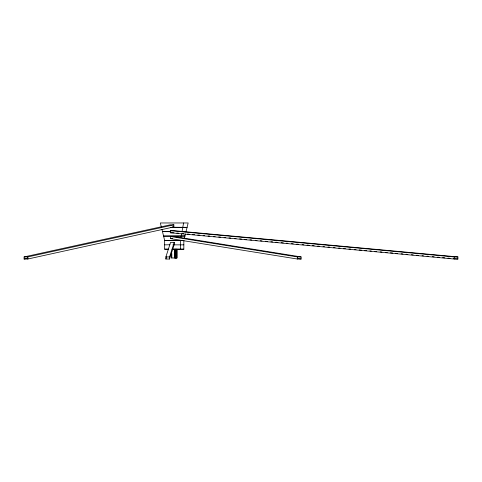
<?xml version="1.0" encoding="UTF-8"?>
<svg xmlns="http://www.w3.org/2000/svg" width="482" height="482" viewBox="0 0 482 482"><rect width="100%" height="100%" fill="white"/><g stroke="black" fill="none" stroke-linecap="round" stroke-linejoin="round"><path stroke-width="0.72" d="M181.021 237.192L181.612 233.909M182.003 231.722L183.576 222.967M184.383 238.289L185.462 233.909M183.997 231.722L185.998 231.722L188.155 222.967L160.343 222.967L161.422 227.347M165.88 256.93L170.574 242.344L174.249 242.344L174.249 244.44L169.556 259.033L165.88 259.033L165.88 256.93L169.556 256.93L174.249 242.344M165.88 259.033L166.645 256.659M172.387 226.938L173.863 226.938L27.781 259.033L24.106 259.033L24.106 256.93L170.188 224.835L173.863 224.835L173.845 226.938M24.106 256.93L27.781 256.93L173.863 224.835M24.106 259.033L28.125 258.147M172.472 227.257L187.076 227.347L170.26 227.347M170.749 231.637L162.5 231.637L170.749 231.722M183.997 231.637L185.998 231.722M170.327 230.673L170.315 232.77L173.99 232.77M170.447 236.505L174.123 236.505L301.099 256.93L301.099 259.033L297.424 259.033L170.447 238.608L170.459 236.505L297.424 256.93L301.099 256.93M170.447 238.608L172.652 238.608M183.841 240.476L164.657 240.476L161.958 229.534M164.657 244.85L169.917 244.766M172.918 244.85L183.841 244.85M164.657 249.14L168.411 249.14M172.17 249.14L183.841 249.14M168.411 249.23L164.657 249.23L164.657 240.385L183.841 240.385L183.841 249.23L172.092 249.23M457.894 256.93L173.99 230.673L170.315 230.673L454.213 256.93L457.894 256.93L457.894 259.033L454.213 259.033L170.315 232.77M176.834 233.035L178.605 233.198M182.154 233.529L183.931 233.692M187.48 234.017L189.251 234.186M192.445 234.481L194.577 234.674M197.771 234.969L199.897 235.168M203.091 235.463L204.513 235.596M208.061 235.921L209.833 236.09M213.381 236.415L215.159 236.578M218.708 236.909L220.479 237.072M224.028 237.403L225.805 237.566M228.998 237.861L230.77 238.024M234.318 238.355L236.096 238.518M239.644 238.843L241.416 239.006M244.615 239.307L246.386 239.47M249.935 239.795L251.712 239.958M255.261 240.289L257.033 240.452M260.226 240.747L262.003 240.91M265.552 241.241L267.323 241.404M270.872 241.735L272.649 241.898M275.843 242.193L277.969 242.392M281.163 242.687L283.296 242.88M286.489 243.175L287.905 243.308M291.453 243.639L293.231 243.802M296.779 244.127L298.551 244.296M302.1 244.621L303.877 244.784M307.07 245.079L309.197 245.278M312.39 245.573L314.168 245.736M317.716 246.067L319.488 246.23M323.036 246.561L324.458 246.688M328.007 247.019L329.784 247.182M333.333 247.513L335.104 247.676M338.653 248.001L340.075 248.134M343.624 248.459L345.395 248.628M348.944 248.953L350.721 249.116M354.27 249.447L356.041 249.61M359.235 249.905L361.367 250.104M364.561 250.399L366.688 250.598M369.881 250.893L371.303 251.02M374.851 251.351L376.623 251.514M380.171 251.845L381.949 252.008M385.498 252.333L387.269 252.502M390.468 252.797L392.595 252.99M395.788 253.285L397.566 253.454M401.114 253.779L402.886 253.942M406.079 254.237L407.856 254.406M411.405 254.731L413.176 254.894M416.725 255.225L418.503 255.388M422.051 255.713L423.467 255.846M427.016 256.177L428.793 256.34M432.342 256.665L434.113 256.834M437.662 257.159L439.439 257.322M442.633 257.617L444.759 257.816M447.953 258.111L450.086 258.31M453.279 258.605L457.894 259.033M297.129 258.394L301.099 259.033M454.213 256.93L454.213 259.033M297.424 256.93L297.424 259.033M180.431 240.385L180.431 249.23M177.093 249.23L177.093 257.978L171.472 257.978L171.472 252.146M176.749 249.23L176.749 257.978M176.508 249.23L176.508 257.978M176.165 249.23L176.165 257.978M175.972 249.23L175.972 257.978M175.635 249.23L175.635 257.978M175.454 249.23L175.454 257.978M175.111 249.23L175.111 257.978M174.924 249.23L174.924 257.978M174.58 249.23L174.58 257.978M171.815 253.604L171.815 257.978M169.556 256.93L169.556 259.033M27.781 256.93L27.781 259.033M184.919 236.011L163.579 236.096L184.919 236.011"/></g></svg>
